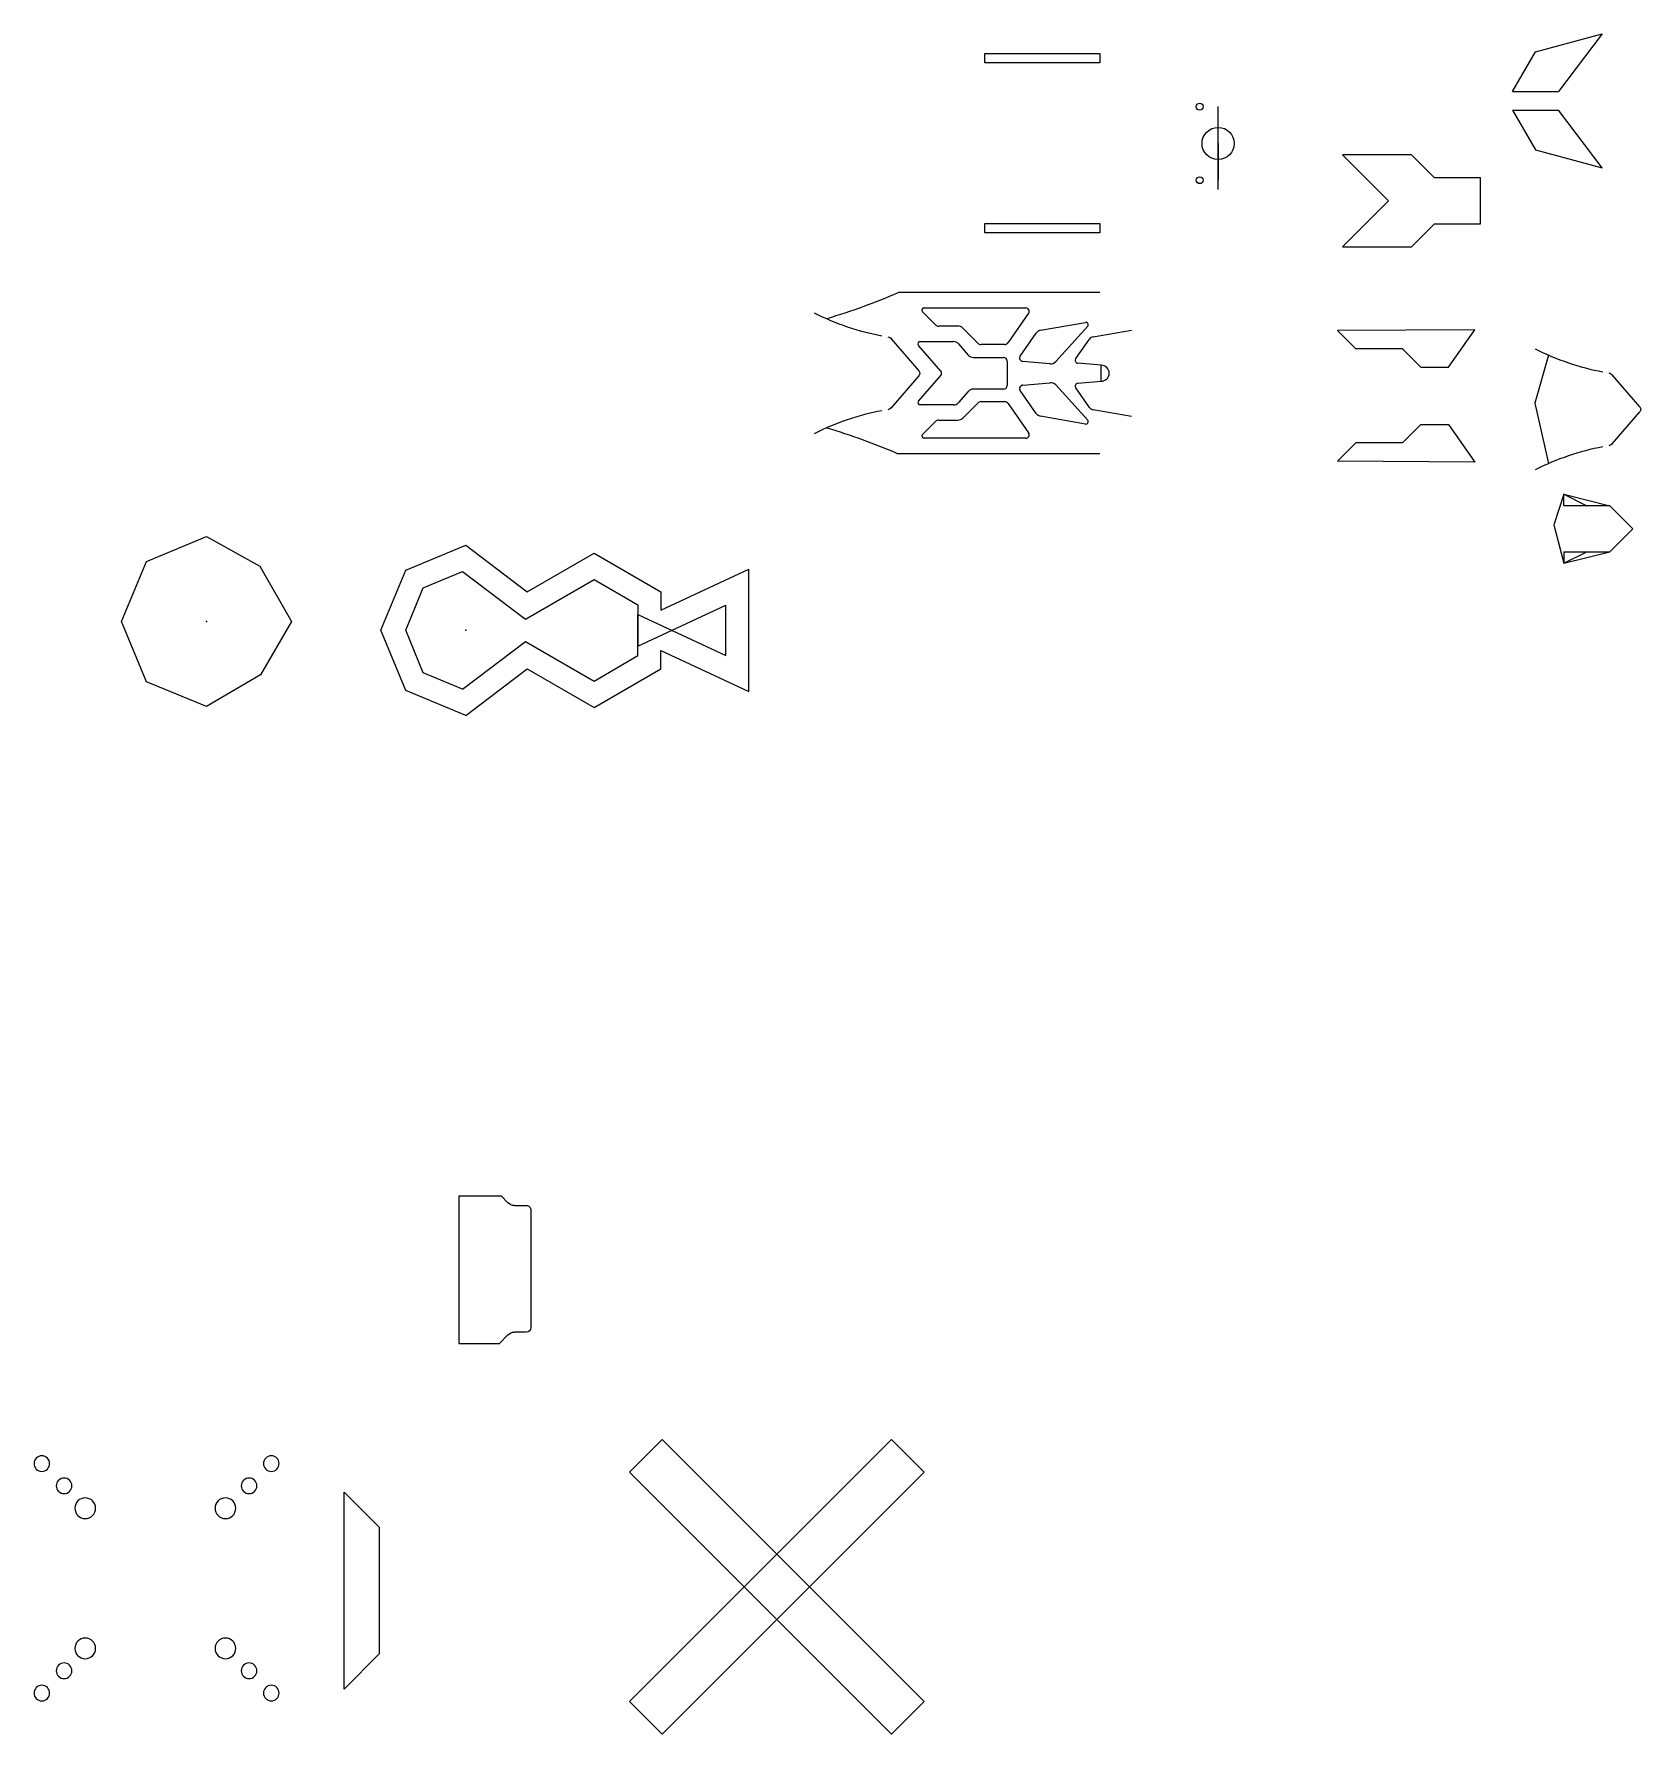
# Model space of a CAD drawing. Extents: x -517 to -149, y -579 to 767.
# Drawn here: x -498.6 to -149, y -578.5 to -208.7 of the extents above.
import ezdxf

# ---------------------------------------------------------------- set-up
doc = ezdxf.new("R2010")
doc.units = 0
doc.header["$MEASUREMENT"] = 0
for name, color, linetype in [('Quad Frame_Original_Sketch118', 7, 'Continuous'), ('Quad Frame_Original_Sketch123', 7, 'Continuous'), ('Quad Frame_Original_Sketch131', 7, 'Continuous'), ('Quad Frame_Original_Sketch133', 7, 'Continuous'), ('Quad Frame_Original_Sketch138', 7, 'Continuous'), ('Quad Frame_Original_Sketch139', 7, 'Continuous'), ('Quad Frame_Original_Sketch143', 7, 'Continuous'), ('Quad Frame_Original_Sketch148', 7, 'Continuous'), ('Quad Frame_Original_Sketch29', 7, 'Continuous'), ('Quad Frame_Original_Sketch34', 7, 'Continuous'), ('Quad Frame_Original_Sketch35', 7, 'Continuous'), ('Quad Frame_Original_Sketch36', 7, 'Continuous'), ('Quad Frame_Original_Sketch37', 7, 'Continuous'), ('Quad Frame_Original_Sketch39', 7, 'Continuous'), ('Quad Frame_Original_Sketch52', 7, 'Continuous'), ('Quad Frame_Original_Sketch62', 7, 'Continuous'), ('Quad Frame_Original_Sketch99', 7, 'Continuous')]:
    doc.layers.add(name, color=color, linetype=linetype)

msp = doc.modelspace()

# ---------------------------------------------------------------- linework, layer by layer
at = {"layer": 'Quad Frame_Original_Sketch118'}
for p, q in [((-165.78, -308.84), (-167.94, -315.5)), ((-165.78, -308.84), (-155.78, -311.34)), ((-165.78, -311.34), (-165.78, -308.84)), ((-165.78, -308.84), (-160.78, -311.34)), ((-155.78, -311.34), (-165.78, -311.34)), ((-150.78, -316.34), (-155.78, -311.34)), ((-167.94, -315.5), (-165.78, -323.84)), ((-155.78, -321.34), (-150.78, -316.34)), ((-165.78, -321.34), (-155.78, -321.34)), ((-165.78, -321.34), (-165.78, -323.84)), ((-165.78, -323.84), (-160.78, -321.34)), ((-165.78, -323.84), (-155.78, -321.34))]:
    msp.add_line(p, q, dxfattribs=at)
at = {"layer": 'Quad Frame_Original_Sketch123'}
for p, q in [((-169.15, -278.55, 6.08), (-172.09, -289.03, 6.08)), ((-149.26, -289.79, 6.08), (-155.25, -282.86, 6.08)), ((-172.09, -289.03, 6.08), (-169.15, -302.14, 6.08)), ((-155.25, -297.84, 6.08), (-149.26, -290.9, 6.08))]:
    msp.add_line(p, q, dxfattribs=at)
for centre, start_param, end_param in [((-147.63, -212.3, 6.08), 5.872439, 6.124176), ((-147.63, -368.4, 6.08), 3.300602, 3.552339)]:
    msp.add_ellipse(centre, major_axis=(0, -70.78), ratio=0.863636, start_param=start_param, end_param=end_param, dxfattribs=at)
at = {"layer": 'Quad Frame_Original_Sketch123', "extrusion": (0, 0, -1)}
for centre, major_axis, start_param, end_param in [((-156.21, -283.97, 6.08), (0, -1.57), 3.300602, 4.000031), ((-149.74, -290.35, 6.08), (0, -0.787), 4.000031, 5.424747), ((-156.21, -296.72, 6.08), (0, -1.57), 5.424747, 6.124176)]:
    msp.add_ellipse(centre, major_axis=major_axis, ratio=0.863636, start_param=start_param, end_param=end_param, dxfattribs=at)
at = {"layer": 'Quad Frame_Original_Sketch131'}
for p, q in [((-291.76, -212.94, 70.1), (-266.76, -212.94, 70.1)), ((-291.76, -214.94, 70.1), (-291.76, -212.94, 70.1)), ((-266.76, -212.94, 70.1), (-266.76, -214.94, 70.1)), ((-266.76, -214.94, 70.1), (-291.76, -214.94, 70.1)), ((-291.76, -251.94, 70.1), (-291.76, -249.94, 70.1)), ((-291.76, -249.94, 70.1), (-266.76, -249.94, 70.1)), ((-266.76, -249.94, 70.1), (-266.76, -251.94, 70.1)), ((-266.76, -251.94, 70.1), (-291.76, -251.94, 70.1))]:
    msp.add_line(p, q, dxfattribs=at)
at = {"layer": 'Quad Frame_Original_Sketch133'}
for p, q in [((-198.91, -234.97), (-213.91, -234.97)), ((-213.91, -234.97), (-203.91, -244.97)), ((-193.91, -239.97), (-198.91, -234.97)), ((-183.91, -239.97), (-193.91, -239.97)), ((-183.91, -249.97), (-183.91, -239.97)), ((-203.91, -244.97), (-213.91, -254.97)), ((-198.91, -254.97), (-193.91, -249.97)), ((-193.91, -249.97), (-183.91, -249.97)), ((-213.91, -254.97), (-198.91, -254.97))]:
    msp.add_line(p, q, dxfattribs=at)
at = {"layer": 'Quad Frame_Original_Sketch138'}
for p, q in [((-171.96, -212.57), (-157.47, -208.69)), ((-157.47, -208.69), (-166.96, -221.23)), ((-176.96, -221.23), (-171.96, -212.57)), ((-176.96, -221.23), (-166.96, -221.23)), ((-176.96, -225.23), (-171.96, -233.89)), ((-176.96, -225.23), (-166.96, -225.23)), ((-157.47, -237.78), (-166.96, -225.23)), ((-171.96, -233.89), (-157.47, -237.78))]:
    msp.add_line(p, q, dxfattribs=at)
at = {"layer": 'Quad Frame_Original_Sketch139'}
for p, q in [((-185.15, -273.02, 73), (-215.03, -273.23, 73)), ((-211.04, -277.21, 73), (-215.03, -273.23, 73)), ((-190.89, -281.21, 73), (-185.15, -273.02, 73)), ((-200.89, -277.21, 73), (-211.04, -277.21, 73)), ((-196.89, -281.21, 73), (-200.89, -277.21, 73)), ((-196.89, -281.21, 73), (-190.89, -281.21, 73)), ((-196.89, -293.65, 73), (-200.89, -297.65, 73)), ((-196.89, -293.65, 73), (-190.89, -293.65, 73)), ((-190.89, -293.65, 73), (-185.15, -301.84, 73)), ((-211.04, -297.65, 73), (-215.03, -301.64, 73)), ((-200.89, -297.65, 73), (-211.04, -297.65, 73)), ((-185.15, -301.84, 73), (-215.03, -301.64, 73))]:
    msp.add_line(p, q, dxfattribs=at)
at = {"layer": 'Quad Frame_Original_Sketch143'}
for p, q in [((-241, -232.5, 70.1), (-241, -224.5, 70.1)), ((-241, -232.5, 70.1), (-241, -240.5, 70.1)), ((-241, -242.5, 70.1), (-241, -232.5, 70.1))]:
    msp.add_line(p, q, dxfattribs=at)
for centre, radius in [((-245, -224.5, 70.1), 0.75), ((-241, -232.5, 70.1), 3.5), ((-245, -240.5, 70.1), 0.75)]:
    msp.add_circle(centre, radius, dxfattribs=at)
at = {"layer": 'Quad Frame_Original_Sketch148'}
for p, q in [((-266.76, -264.94, 70.1), (-310.57, -264.94, 70.1)), ((-302.48, -271.95, 70.1), (-305.3, -269.13, 70.1)), ((-304.94, -268.28, 70.1), (-282.84, -268.28, 70.1)), ((-282.23, -269.46, 70.1), (-286.68, -275.82, 70.1)), ((-326, -270.7, 70.1), (-326.02, -270.56, 70.1)), ((-326, -270.7, 70.1), (-326, -270.7, 70.1)), ((-297.6, -272.24, 70.1), (-301.77, -272.24, 70.1)), ((-293.28, -275.95, 70.1), (-296.54, -272.68, 70.1)), ((-279.6, -273.15, 70.1), (-269.82, -271.43, 70.1)), ((-269.37, -272.26, 70.1), (-276.33, -279.96, 70.1)), ((-268.16, -274.55, 70.1), (-259.86, -273.09, 70.1)), ((-312.09, -275.01, 70.1), (-306.1, -281.94, 70.1)), ((-301.33, -282.01, 70.1), (-306.18, -276.43, 70.1)), ((-305.81, -275.6, 70.1), (-298.59, -275.6, 70.1)), ((-297.46, -276.12, 70.1), (-295.35, -278.53, 70.1)), ((-287.5, -276.24, 70.1), (-292.57, -276.24, 70.1)), ((-284.05, -278.75, 70.1), (-280.56, -273.77, 70.1)), ((-271.95, -279.31, 70.1), (-268.99, -275.08, 70.1)), ((-294.22, -279.05, 70.1), (-287.7, -279.05, 70.1)), ((-286.9, -279.85, 70.1), (-286.9, -285.15, 70.1)), ((-277.57, -280.44, 70.1), (-283.5, -279.92, 70.1)), ((-266.44, -280.75, 70.1), (-271.49, -280.31, 70.1)), ((-266.44, -284.25, 70.1), (-266.44, -280.75, 70.1)), ((-306.1, -283.06, 70.1), (-312.09, -289.99, 70.1)), ((-306.18, -288.57, 70.1), (-301.33, -282.99, 70.1)), ((-283.5, -285.07, 70.1), (-277.57, -284.56, 70.1)), ((-271.49, -284.69, 70.1), (-266.44, -284.25, 70.1)), ((-295.35, -286.47, 70.1), (-297.46, -288.88, 70.1)), ((-287.7, -285.95, 70.1), (-294.22, -285.95, 70.1)), ((-280.56, -291.23, 70.1), (-284.05, -286.25, 70.1)), ((-276.33, -285.04, 70.1), (-269.37, -292.74, 70.1)), ((-268.99, -289.92, 70.1), (-271.95, -285.69, 70.1)), ((-298.59, -289.4, 70.1), (-305.81, -289.4, 70.1)), ((-296.54, -292.24, 70.1), (-293.28, -288.98, 70.1)), ((-292.57, -288.68, 70.1), (-287.5, -288.68, 70.1)), ((-286.68, -289.11, 70.1), (-282.23, -295.47, 70.1)), ((-269.82, -293.57, 70.1), (-279.6, -291.85, 70.1)), ((-259.86, -291.91, 70.1), (-268.16, -290.45, 70.1)), ((-326.02, -294.44, 70.1), (-326, -294.3, 70.1)), ((-326, -294.3, 70.1), (-326, -294.3, 70.1)), ((-305.3, -295.8, 70.1), (-302.48, -292.98, 70.1)), ((-301.77, -292.68, 70.1), (-297.6, -292.68, 70.1)), ((-282.84, -296.65, 70.1), (-304.94, -296.65, 70.1)), ((-310.86, -299.94, 70.1), (-266.76, -299.94, 70.1))]:
    msp.add_line(p, q, dxfattribs=at)
for centre, radius, start, end in [((-366.11, -136.23, 70.1), 140.19, 286.6191, 293.343), ((-304.94, -268.78, 70.1), 0.5, 90, 225), ((-282.84, -269.03, 70.1), 0.75, 325, 90), ((-301.77, -271.24, 70.1), 1, 225, 270), ((-297.6, -273.74, 70.1), 1.5, 45, 90), ((-279.34, -274.63, 70.1), 1.5, 100, 145), ((-269.74, -271.92, 70.1), 0.5, 317.8912, 100), ((-305.81, -276.1, 70.1), 0.5, 90, 221.0091), ((-298.59, -277.1, 70.1), 1.5, 41.0091, 90), ((-292.57, -275.24, 70.1), 1, 225, 270), ((-287.5, -275.24, 70.1), 1, 270, 325), ((-267.94, -275.81, 70.1), 1.28, 100, 145), ((-294.22, -277.55, 70.1), 1.5, 221.0091, 270), ((-287.7, -279.85, 70.1), 0.8, 0, 90), ((-283.44, -279.18, 70.1), 0.75, 145, 265), ((-277.44, -278.95, 70.1), 1.5, 265, 317.8912), ((-271.43, -279.68, 70.1), 0.637, 145, 265), ((-266.44, -282.5, 70.1), 1.75, 270, 90), ((-301.9, -282.5, 70.1), 0.75, 318.9909, 41.0091), ((-277.44, -286.05, 70.1), 1.5, 42.1088, 95), ((-271.43, -285.32, 70.1), 0.638, 95, 215), ((-294.22, -287.45, 70.1), 1.5, 90, 138.9909), ((-287.7, -285.15, 70.1), 0.8, 270, 360), ((-283.44, -285.82, 70.1), 0.75, 95, 215), ((-305.81, -288.9, 70.1), 0.5, 138.9909, 270), ((-298.59, -287.9, 70.1), 1.5, 270, 318.9909), ((-292.57, -289.68, 70.1), 1, 90, 135), ((-287.5, -289.68, 70.1), 1, 35, 90), ((-279.34, -290.37, 70.1), 1.5, 215, 260), ((-267.94, -289.19, 70.1), 1.28, 215, 260), ((-366.07, -428.47, 70.1), 139.88, 66.7505, 73.3611), ((-304.94, -296.15, 70.1), 0.5, 135, 270), ((-301.77, -293.68, 70.1), 1, 90, 135), ((-297.6, -291.18, 70.1), 1.5, 270, 315), ((-282.84, -295.9, 70.1), 0.75, 270, 35), ((-269.74, -293.08, 70.1), 0.5, 260, 42.1088)]:
    msp.add_arc(centre, radius, start, end, dxfattribs=at)
for centre, start_param, end_param in [((-304.48, -204.45, 70.1), 5.872442, 6.124176), ((-304.48, -360.55, 70.1), 3.300602, 3.552336)]:
    msp.add_ellipse(centre, major_axis=(0, -70.78), ratio=0.863636, start_param=start_param, end_param=end_param, dxfattribs=at)
at = {"layer": 'Quad Frame_Original_Sketch148', "extrusion": (0, 0, -1)}
for centre, major_axis, start_param, end_param in [((-313.05, -276.12, 70.1), (0, -1.57), 3.300602, 4.000031), ((-306.58, -282.5, 70.1), (0, -0.787), 4.000031, 5.424747), ((-313.05, -288.88, 70.1), (0, -1.57), 5.424747, 6.124176)]:
    msp.add_ellipse(centre, major_axis=major_axis, ratio=0.863636, start_param=start_param, end_param=end_param, dxfattribs=at)
at = {"layer": 'Quad Frame_Original_Sketch29'}
for p, q in [((-312.03, -514.49, 17.66), (-369.03, -571.48, 17.66)), ((-361.95, -514.49, 17.66), (-369.03, -521.56, 17.66)), ((-304.96, -571.48, 17.66), (-361.95, -514.49, 17.66)), ((-304.96, -521.56, 17.66), (-312.03, -514.49, 17.66)), ((-369.03, -521.56, 17.66), (-312.03, -578.55, 17.66)), ((-361.95, -578.55, 17.66), (-304.96, -521.56, 17.66)), ((-369.03, -571.48, 17.66), (-361.95, -578.55, 17.66)), ((-312.03, -578.55, 17.66), (-304.96, -571.48, 17.66))]:
    msp.add_line(p, q, dxfattribs=at)
at = {"layer": 'Quad Frame_Original_Sketch34', "extrusion": (0, 0, -1)}
for centre in [(451.8, -564.8, -5.5), (446.96, -569.64, -5.5)]:
    msp.add_circle(centre, 1.7, dxfattribs=at)
at = {"layer": 'Quad Frame_Original_Sketch35', "extrusion": (0, 0, -1)}
for centre in [(496.88, -519.72, -5.5), (492.04, -524.56, -5.5)]:
    msp.add_circle(centre, 1.7, dxfattribs=at)
at = {"layer": 'Quad Frame_Original_Sketch36', "extrusion": (0, 0, -1)}
for centre in [(492.04, -564.8, -5.5), (496.88, -569.64, -5.5)]:
    msp.add_circle(centre, 1.7, dxfattribs=at)
at = {"layer": 'Quad Frame_Original_Sketch37', "extrusion": (0, 0, -1)}
for centre in [(446.96, -519.72, -5.5), (451.8, -524.56, -5.5)]:
    msp.add_circle(centre, 1.7, dxfattribs=at)
at = {"layer": 'Quad Frame_Original_Sketch39'}
for p, q in [((-431.14, -525.92, 2), (-423.49, -533.57, 2)), ((-431.14, -568.77, 2), (-431.14, -525.92, 2)), ((-423.49, -533.57, 2), (-423.49, -561.11, 2)), ((-431.14, -568.77, 2), (-423.49, -561.11, 2))]:
    msp.add_line(p, q, dxfattribs=at)
at = {"layer": 'Quad Frame_Original_Sketch52'}
for p, q in [((-406.2, -461.57, 5.5), (-406.2, -493.57, 5.5)), ((-396.9, -461.57, 5.5), (-406.2, -461.57, 5.5)), ((-396.9, -461.57, 5.5), (-395.49, -462.99, 5.5)), ((-394.07, -463.57, 5.5), (-391.49, -463.57, 5.5)), ((-390.49, -464.57, 5.5), (-390.49, -490.12, 5.5)), ((-395.49, -491.7, 5.5), (-397.35, -493.57, 5.5)), ((-391.49, -491.12, 5.5), (-394.07, -491.12, 5.5)), ((-406.2, -493.57, 5.5), (-397.35, -493.57, 5.5))]:
    msp.add_line(p, q, dxfattribs=at)
at = {"layer": 'Quad Frame_Original_Sketch52', "extrusion": (0, 0, -1)}
for centre, radius, start, end in [((394.07, -461.57, -5.5), 2, 269.9992, 315), ((391.49, -464.57, -5.5), 1, 89.9992, 179.9992), ((394.07, -493.12, -5.5), 2, 45, 89.9992), ((391.49, -490.12, -5.5), 1, 179.9992, 269.9992)]:
    msp.add_arc(centre, radius, start, end, dxfattribs=at)
at = {"layer": 'Quad Frame_Original_Sketch62', "extrusion": (0, 0, -1)}
for centre in [(487.44, -529.43, -5.5), (456.94, -529.43, -5.5), (487.44, -559.93, -5.5), (456.94, -559.93, -5.5)]:
    msp.add_circle(centre, 2.25, dxfattribs=at)
at = {"layer": 'Quad Frame_Original_Sketch99'}
for p, q in [((-474.12, -323.45, 43.66), (-461.04, -318.03, 43.66)), ((-461.04, -318.03, 43.66), (-449.47, -324.46, 43.66)), ((-417.72, -325.34, 52.66), (-404.64, -319.93, 52.66)), ((-404.64, -319.93, 52.66), (-391.3, -330.03, 52.66)), ((-391.3, -330.03, 52.66), (-376.75, -321.63, 52.66)), ((-376.75, -321.63, 52.66), (-362.2, -330.03, 52.66)), ((-479.54, -336.53, 43.66), (-474.12, -323.45, 43.66)), ((-449.47, -324.46, 43.66), (-442.54, -336.53, 43.66)), ((-423.14, -338.43, 52.66), (-417.72, -325.34, 52.66)), ((-362.2, -334.03, 52.66), (-343.07, -325.11, 52.66)), ((-343.07, -351.75, 52.66), (-343.07, -325.11, 52.66)), ((-417.72, -338.43, 52.66), (-413.89, -329.17, 52.66)), ((-413.89, -329.17, 52.66), (-405.37, -325.64, 52.66)), ((-405.37, -325.64, 52.66), (-391.68, -336.02, 52.66)), ((-391.68, -336.02, 52.66), (-376.75, -327.4, 52.66)), ((-376.75, -327.4, 52.66), (-367.2, -332.92, 52.66)), ((-362.2, -330.03, 52.66), (-362.2, -334.03, 52.66)), ((-474.12, -349.61, 43.66), (-479.54, -336.53, 43.66)), ((-442.54, -336.53, 43.66), (-449.34, -348.08, 43.66)), ((-367.2, -332.92, 52.66), (-367.2, -341.88, 52.66)), ((-367.2, -341.88, 52.66), (-348.07, -332.96, 52.66)), ((-367.2, -343.94, 52.66), (-367.2, -334.98, 52.66)), ((-367.2, -334.98, 52.66), (-348.07, -343.9, 52.66)), ((-348.07, -343.9, 52.66), (-348.07, -332.96, 52.66)), ((-417.72, -351.51, 52.66), (-423.14, -338.43, 52.66)), ((-413.89, -347.68, 52.66), (-417.72, -338.43, 52.66)), ((-405.37, -351.21, 52.66), (-391.68, -340.84, 52.66)), ((-391.68, -340.84, 52.66), (-376.75, -349.46, 52.66)), ((-376.75, -349.46, 52.66), (-367.2, -343.94, 52.66)), ((-362.2, -346.83, 52.66), (-362.2, -342.83, 52.66)), ((-362.2, -342.83, 52.66), (-343.07, -351.75, 52.66)), ((-404.64, -356.93, 52.66), (-391.3, -346.83, 52.66)), ((-391.3, -346.83, 52.66), (-376.75, -355.23, 52.66)), ((-376.75, -355.23, 52.66), (-362.2, -346.83, 52.66)), ((-461.04, -355.03, 43.66), (-474.12, -349.61, 43.66)), ((-449.34, -348.08, 43.66), (-461.04, -355.03, 43.66)), ((-405.37, -351.21, 52.66), (-413.89, -347.68, 52.66)), ((-404.64, -356.93, 52.66), (-417.72, -351.51, 52.66))]:
    msp.add_line(p, q, dxfattribs=at)
for p in [(-461.04, -336.53, 43.66), (-404.64, -338.43, 52.66)]:
    msp.add_point(p, dxfattribs=at)

doc.saveas('drawing.dxf')
